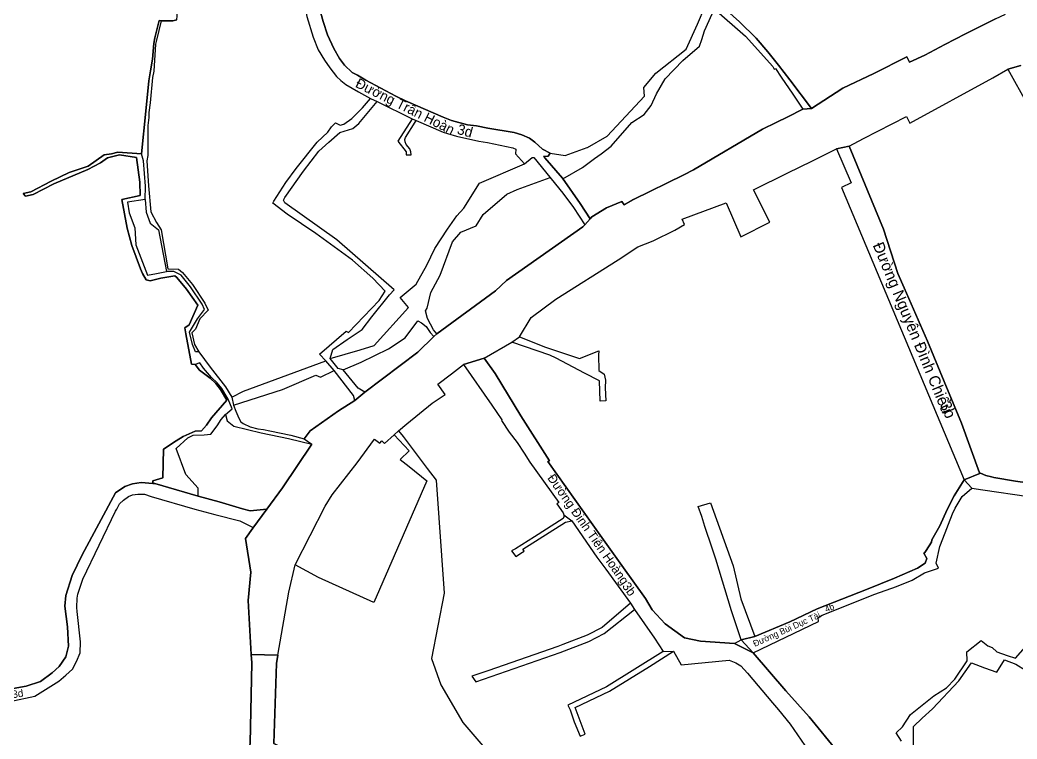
# Model space of a CAD drawing. Extents: x 548434 to 553028, y 1835329 to 1842282.
# Drawn here: x 550844.9 to 551309.1, y 1838550.8 to 1838885.6 of the extents above; entities that cross this region are included whole.
import ezdxf

# ---------------------------------------------------------------- set-up
doc = ezdxf.new("R2010")
doc.units = 0
for name, color, linetype in [('Level 2', 7, 'Continuous'), ('Level 27', 7, 'Continuous'), ('Level 30', 7, 'Continuous'), ('Level 31', 7, 'Continuous'), ('Level 4', 7, 'Continuous'), ('Level 5', 7, 'Continuous')]:
    doc.layers.add(name, color=color, linetype=linetype)

msp = doc.modelspace()

# ---------------------------------------------------------------- linework, layer by layer
at = {"layer": 'Level 2'}
for p, q in [((551187.59, 1838877.08), (551179.9, 1838884.71)), ((550993.6, 1838867.67), (550991, 1838872.22)), ((550995.98, 1838864.5), (550993.6, 1838867.67)), ((551203.28, 1838857.6), (551198.01, 1838864.54)), ((551310.81, 1838864.32), (551304.89, 1838862.6)), ((551213.44, 1838844.39), (551203.28, 1838857.6)), ((551024.32, 1838847.88), (551019.94, 1838850.08)), ((551209.429, 1838844.0352), (551213.44, 1838844.39)), ((551091.68, 1838823.6), (551088.14, 1838825.45)), ((551230.94, 1838826.8), (551225.04, 1838825.62)), ((551246.91, 1838788.22), (551230.94, 1838826.8)), ((551227.37, 1838807.61), (551284.53, 1838671.39)), ((551107.8614, 1838790.2117), (551110.3521, 1838793.0109)), ((551267.35, 1838736.02), (551256.58, 1838760.91)), ((551061.06, 1838728.11), (551051.45, 1838725.08)), ((551051.45, 1838725.08), (551064.59, 1838706.22)), ((551091.42, 1838680.34), (551078.12, 1838701.22)), ((551090.72, 1838680.03), (551091.42, 1838680.34)), ((551115.75, 1838644.65), (551090.72, 1838680.03)), ((550897.33, 1838669.64), (550893.76, 1838668.42)), ((550959.799, 1838657.7827), (550952.09, 1838657.04)), ((550953.3532, 1838648.9585), (550959.799, 1838657.7827)), ((551097.81, 1838656.14), (551098.07, 1838655.22)), ((551098.07, 1838655.22), (551101.85, 1838652.44)), ((551101.85, 1838652.44), (551113.47, 1838635.46)), ((551125.12, 1838631.59), (551115.75, 1838644.65)), ((551136.05, 1838616.2), (551125.12, 1838631.59)), ((551129.17, 1838614.02), (551130.98, 1838611.08)), ((551130.98, 1838611.08), (551140.32, 1838597.7)), ((550866.98, 1838602.95), (550867.54, 1838593.96)), ((551149.13, 1838591.69), (551152.69, 1838585.35)), ((550964.9386, 1838589.8692), (550952.5668, 1838590.1912)), ((551152.69, 1838585.35), (551175.09, 1838587.44)), ((551180.45, 1838584.87), (551183.66, 1838581.5))]:
    msp.add_line(p, q, dxfattribs=at)
for points in [[(551147.53, 1838932.02), (551152.47, 1838920.23), (551153.87, 1838914.23), (551154.3, 1838909.68), (551155.8, 1838906.83), (551158.62, 1838901.07), (551162.15, 1838895.48), (551163.85, 1838892), (551168.01, 1838890.85), (551182.63, 1838878), (551195.42, 1838863.82), (551195.97, 1838862.65), (551196.63, 1838862.95), (551199.26, 1838858.98), (551204.76, 1838850.97), (551209.37, 1838844.03), (551209.429, 1838844.0352)], [(551179.9, 1838884.71), (551169.47, 1838893.98), (551163.77, 1838899.43)], [(550985.98, 1838884.83), (550984.21, 1838891.48), (550983.44, 1838894.51)], [(551299.01, 1838886.11), (551285.12, 1838879.14), (551275.48, 1838874.1), (551266.22, 1838869.11), (551259.06, 1838865.85), (551257.8, 1838868.32), (551242.45, 1838860.68), (551228.05, 1838853.72), (551213.44, 1838844.39), (551209.429, 1838844.0352), (551209.37, 1838844.03), (551202.44, 1838840.47), (551196.99, 1838837.84), (551190.66, 1838834.67), (551158.45, 1838815.77), (551153.98, 1838813.52), (551130.49, 1838801.92), (551126.3049, 1838799.5562), (551126.17, 1838799.48), (551125.17, 1838800.99), (551117.98, 1838798.03), (551111.17, 1838793.93), (551110.3521, 1838793.0109), (551107.8614, 1838790.2117), (551106.97, 1838789.21), (551071.38, 1838764.18), (551066.3, 1838759.43), (551039, 1838739.41), (551037.51, 1838738.16), (551030.11, 1838730.92), (551005.47, 1838712.31), (551000.77, 1838708.39), (550993.15, 1838703.56), (550979.93, 1838694.3), (550977.16, 1838690.49), (550980.71, 1838688.14), (550967.09, 1838667.75), (550959.799, 1838657.7827), (550953.3532, 1838648.9585), (550949.87, 1838644.19), (550952.4, 1838628.41), (550951.06, 1838615.33), (550952.5668, 1838590.1912), (550964.9386, 1838589.8692), (550970.1, 1838619.22), (550973.03, 1838631.96), (550986.96, 1838659.17), (550990.27, 1838664.55), (551001.93, 1838679.33), (551010.01, 1838690.38), (551012.37, 1838688.58), (551013.31, 1838689.65), (551014.63, 1838688.45), (551019.1, 1838692.39), (551021.17, 1838694.23), (551025.05, 1838697.55), (551036.79, 1838707.11), (551042.85, 1838711.23), (551039.46, 1838716), (551045.75, 1838720.8), (551051.45, 1838725.08), (551061.06, 1838728.11), (551073.93, 1838735.55), (551077.39, 1838737.99), (551082.88, 1838747), (551094.38, 1838755.53), (551123.35, 1838773.94), (551132.56, 1838779.95), (551139.71, 1838782.74), (551149.79, 1838787.74), (551154.27, 1838790.36), (551153.2, 1838792.8), (551173.73, 1838800.41)], [(550978.39, 1838887.18), (550981.45, 1838877.46), (550983.75, 1838871.71), (550986.63, 1838866.82), (550989.15, 1838863.19), (550992.19, 1838859.16), (550994.28, 1838857.34), (550996.63, 1838855.5), (551002.5, 1838852.04), (551008.09, 1838849.04), (551011.1483, 1838847.5361), (551027.51, 1838839.49), (551029.38, 1838838.76), (551041.95, 1838833.33), (551043.92, 1838832.64), (551048.19, 1838831.4), (551058.55, 1838829.16), (551062.59, 1838828.53), (551074.36, 1838825.99), (551075.81, 1838825.39), (551075.62, 1838823.15), (551079.83, 1838818.64), (551083.32, 1838821.5), (551084.0704, 1838821.5671), (551097.62, 1838804.97), (551102.64, 1838798.21), (551107.8614, 1838790.2117)], [(550991, 1838872.22), (550988.03, 1838878.64), (550985.98, 1838884.83)], [(551198.01, 1838864.54), (551193.06, 1838870.78), (551187.59, 1838877.08)], [(551019.94, 1838850.08), (551005.89, 1838857.48), (551001.99, 1838859.77), (550999.52, 1838861.07), (550995.98, 1838864.5)], [(551173.73, 1838800.41), (551180.45, 1838784.64), (551194.03, 1838791.45), (551186.41, 1838806.53), (551202.4, 1838814.38), (551213.61, 1838819.81), (551225.04, 1838825.62), (551230.94, 1838826.8), (551237.61, 1838830.3), (551257.7, 1838840.63), (551259.21, 1838837.51), (551297.87, 1838858.55), (551304.89, 1838862.6), (551310.81, 1838864.32)], [(551304.89, 1838862.6), (551314.05, 1838846.2), (551335.17, 1838802.86)], [(551045.78, 1838838.78), (551041.84, 1838840.24), (551024.32, 1838847.88)], [(551057.46, 1838836.18), (551053.29, 1838836.73), (551045.78, 1838838.78)], [(551074.92, 1838833.12), (551062.63, 1838835.16), (551057.46, 1838836.18)], [(551082.03, 1838830.47), (551078.61, 1838832.01), (551074.92, 1838833.12)], [(551088.14, 1838825.45), (551084.56, 1838828.63), (551082.03, 1838830.47)], [(551110.3521, 1838793.0109), (551105.67, 1838800.15), (551097.43, 1838811.9), (551089.3, 1838821.38), (551088.6889, 1838821.9803), (551090.81, 1838822.17), (551091.68, 1838823.6)], [(551225.04, 1838825.62), (551231.8, 1838809.78), (551227.37, 1838807.61)], [(551256.58, 1838760.91), (551253.55, 1838767.52), (551246.91, 1838788.22)], [(551284.53, 1838671.39), (551292.0842, 1838674.517), (551291.59, 1838674.73), (551283.29, 1838697.83), (551275.12, 1838717.2), (551267.35, 1838736.02)], [(551078.12, 1838701.22), (551066.05, 1838720.89), (551061.06, 1838728.11)], [(551064.59, 1838706.22), (551069.29, 1838699.34), (551069.06, 1838699.11)], [(551069.06, 1838699.11), (551072.59, 1838693.65), (551076.3, 1838688.91), (551079.58, 1838683.9), (551082.29, 1838679.67), (551095.77, 1838660.94)], [(550906.6624, 1838669.8293), (550901.26, 1838670.18), (550897.33, 1838669.64)], [(550927.9, 1838663.91), (550907.73, 1838669.76), (550906.6624, 1838669.8293)], [(550840.11, 1838568.33), (550851.82, 1838570.78), (550862.93, 1838577.7), (550866.2, 1838580.49), (550869.3, 1838583.35), (550871.23, 1838586.91), (550872.83, 1838590.99), (550873.01, 1838596), (550871.44, 1838610.22), (550871.34, 1838611.96), (550871.45, 1838616.31), (550871.75, 1838618.2), (550874.11, 1838625.25), (550889.27, 1838656.95), (550890.01, 1838657.83), (550891.19, 1838660.29), (550893, 1838662.07), (550895.43, 1838663.77), (550897.21, 1838664.44), (550899.82, 1838664.84), (550902.83, 1838664.72), (550905.9974, 1838663.6642), (550926.2221, 1838657.8538), (550935.56, 1838655.25), (550947.16, 1838652.39), (550953.08, 1838649.42), (550953.3532, 1838648.9585)], [(550893.76, 1838668.42), (550889.38, 1838665.38), (550873.79, 1838636.62), (550869.15, 1838626.9)], [(550952.09, 1838657.04), (550948.49, 1838657.91), (550937.58, 1838661.21), (550927.9, 1838663.91)], [(551095.77, 1838660.94), (551094.84, 1838660.29), (551097.81, 1838656.14)], [(551113.47, 1838635.46), (551117.7, 1838629.95), (551129.17, 1838614.02)], [(550869.15, 1838626.9), (550866.17, 1838617.55), (550865.83, 1838612.66), (550866.98, 1838602.95)], [(551177.58, 1838595.25), (551161.65, 1838596.34), (551154.31, 1838597.85), (551145.23, 1838604.49), (551139.27, 1838610.99), (551136.05, 1838616.2)], [(551140.32, 1838597.7), (551144.3, 1838591.47), (551149.13, 1838591.69)], [(551212.25, 1838561.2), (551201.52, 1838573.3), (551186.26, 1838590.95), (551177.58, 1838595.25)], [(550867.54, 1838593.96), (550866.17, 1838588.99), (550863.15, 1838584.5), (550859.8, 1838581.62), (550854.41, 1838577.57), (550847.77, 1838575.37), (550827.71, 1838571.81)], [(550836.48, 1838376.64), (550861.02, 1838382.86), (550863.12, 1838383.31), (550871.99, 1838386.25), (550883.97, 1838393.01), (550886.19, 1838394.83), (550900.4, 1838405.21), (550919.75, 1838430.16), (550928.45, 1838440.34), (550946.08, 1838461.99), (550963.11, 1838505.86), (550964.3, 1838522.93), (550968.49, 1838545.91), (550963.11, 1838548.72), (550964.26, 1838586.01), (550964.9386, 1838589.8692)], [(550952.5668, 1838590.1912), (550952.8, 1838586.3), (550952.1, 1838548.93), (550950.14, 1838534.81), (550945.37, 1838506.08), (550931.74, 1838479.43), (550931.31, 1838477.52), (550906.4, 1838443.56), (550890.47, 1838424.54), (550876.59, 1838412.74), (550860.29, 1838402.85), (550836.61, 1838395.34)], [(551175.09, 1838587.44), (551178.14, 1838586.34), (551180.45, 1838584.87)], [(551183.66, 1838581.5), (551195.24, 1838567.64), (551198.07, 1838564.32)], [(551198.07, 1838564.32), (551203.55, 1838557.76), (551210.31, 1838547.8), (551214.32, 1838542.23), (551214.84, 1838542.74), (551219.86, 1838536.4)], [(551248.64, 1838515.93), (551238.26, 1838530.96), (551229.96, 1838540.01), (551225.57, 1838545), (551212.25, 1838561.2)]]:
    msp.add_lwpolyline(points, dxfattribs=at)
at = {"layer": 'Level 27'}
for p, q in [((551313.92, 1838670.14), (551308.37, 1838670.87)), ((551273.22, 1838640.44), (551274.51, 1838644.06)), ((551238.96, 1838620.42), (551216, 1838611.36)), ((551218.4, 1838608.39), (551242.84, 1838618.28)), ((551186.26, 1838590.95), (551216.7, 1838605.58)), ((551216.49, 1838607.4), (551218.4, 1838608.39)), ((551216.7, 1838605.58), (551216.49, 1838607.4))]:
    msp.add_line(p, q, dxfattribs=at)
for points in [[(551294.56, 1838673.45), (551292.0842, 1838674.517), (551284.53, 1838671.39), (551288.04, 1838667.59)], [(551288.04, 1838667.59), (551284.53, 1838671.39), (551279.77, 1838663.95)], [(551308.37, 1838670.87), (551298.27, 1838672.57), (551297.15, 1838672.78), (551294.56, 1838673.45)], [(551274.51, 1838644.06), (551278.99, 1838655.64), (551280.28, 1838658.28), (551283.53, 1838663.63), (551288.04, 1838667.59)], [(551288.04, 1838667.59), (551293.13, 1838666.79), (551314.44, 1838663.64), (551321.55, 1838662.5)], [(551279.77, 1838663.95), (551276.62, 1838657.7), (551273.21, 1838649.99), (551269.37, 1838643.55), (551269.33, 1838642.5)], [(551269.33, 1838642.5), (551266.87, 1838638.6), (551266.56, 1838638.02)], [(551266.56, 1838638.02), (551266.13, 1838637.65), (551265.64, 1838637.31), (551267.06, 1838634.86), (551266.28, 1838632.66), (551262.73, 1838630.4)], [(551272.55, 1838630.27), (551271.44, 1838632.74), (551273.22, 1838640.44)], [(551262.73, 1838630.4), (551252.01, 1838625.73), (551238.96, 1838620.42)], [(551260.29, 1838624.77), (551266.09, 1838628.24), (551272.55, 1838630.27)], [(551242.84, 1838618.28), (551252.98, 1838621.81), (551260.29, 1838624.77)], [(551216, 1838611.36), (551203.32, 1838605.43), (551187.08, 1838598.6), (551180.59, 1838596.96), (551186.26, 1838590.95)]]:
    msp.add_lwpolyline(points, dxfattribs=at)
at = {"layer": 'Level 30'}
for p, q in [((551304.89, 1838862.6), (551310.81, 1838864.32)), ((551008.09, 1838849.04), (551011.1483, 1838847.5361)), ((551011.1483, 1838847.5361), (551027.51, 1838839.49)), ((551209.37, 1838844.03), (551213.44, 1838844.39)), ((551027.51, 1838839.49), (551029.38, 1838838.76)), ((551225.04, 1838825.62), (551230.94, 1838826.8)), ((551107.8614, 1838790.2117), (551110.3521, 1838793.0109)), ((551061.06, 1838728.11), (551073.93, 1838735.55)), ((551073.93, 1838735.55), (551077.39, 1838737.99)), ((551051.45, 1838725.08), (551061.06, 1838728.11)), ((551000.77, 1838708.39), (551005.47, 1838712.31)), ((551019.1, 1838692.39), (551021.17, 1838694.23)), ((550977.16, 1838690.49), (550980.71, 1838688.14)), ((551284.53, 1838671.39), (551292.0842, 1838674.517)), ((551284.53, 1838671.39), (551288.04, 1838667.59)), ((550953.3532, 1838648.9585), (550959.799, 1838657.7827)), ((551098.07, 1838655.22), (551101.85, 1838652.44)), ((551129.17, 1838614.02), (551130.98, 1838611.08)), ((551177.58, 1838595.25), (551180.59, 1838596.96)), ((551177.58, 1838595.25), (551186.26, 1838590.95)), ((551180.59, 1838596.96), (551187.08, 1838598.6)), ((551180.59, 1838596.96), (551186.26, 1838590.95)), ((551144.3, 1838591.47), (551149.13, 1838591.69)), ((550952.5668, 1838590.1912), (550964.9386, 1838589.8692))]:
    msp.add_line(p, q, dxfattribs=at)
for points in [[(551158.88, 1838913.23), (551158.52, 1838908.87), (551159.84, 1838906.17), (551162.64, 1838901.71), (551163.77, 1838899.43), (551169.47, 1838893.98), (551179.9, 1838884.71), (551187.59, 1838877.08), (551193.06, 1838870.78), (551198.01, 1838864.54), (551203.28, 1838857.6), (551213.44, 1838844.39)], [(550910.61, 1838885.1), (550916.11, 1838885.13), (550917.84, 1838885.65), (550919.67, 1838906.23)], [(550976.86, 1838894.91), (550978.39, 1838887.18), (550981.45, 1838877.46), (550983.75, 1838871.71), (550986.63, 1838866.82), (550989.15, 1838863.19), (550992.19, 1838859.16), (550994.28, 1838857.34), (550996.63, 1838855.5), (551002.5, 1838852.04), (551008.09, 1838849.04)], [(550984.21, 1838891.48), (550985.98, 1838884.83), (550988.03, 1838878.64), (550991, 1838872.22), (550993.6, 1838867.67), (550995.98, 1838864.5), (550999.52, 1838861.07), (551001.99, 1838859.77), (551005.89, 1838857.48), (551019.94, 1838850.08), (551024.32, 1838847.88), (551041.84, 1838840.24), (551045.78, 1838838.78), (551053.29, 1838836.73), (551057.46, 1838836.18), (551062.63, 1838835.16), (551074.92, 1838833.12), (551078.61, 1838832.01), (551082.03, 1838830.47), (551084.56, 1838828.63), (551088.14, 1838825.45), (551091.68, 1838823.6), (551090.81, 1838822.17), (551088.6889, 1838821.9803), (551089.3, 1838821.38), (551097.43, 1838811.9), (551105.67, 1838800.15), (551110.3521, 1838793.0109)], [(551168.01, 1838890.85), (551182.63, 1838878), (551195.42, 1838863.82), (551195.97, 1838862.65), (551196.63, 1838862.95), (551199.26, 1838858.98), (551204.76, 1838850.97), (551209.37, 1838844.03)], [(551213.44, 1838844.39), (551228.05, 1838853.72), (551242.45, 1838860.68), (551257.8, 1838868.32), (551259.06, 1838865.85), (551266.22, 1838869.11), (551275.48, 1838874.1), (551285.12, 1838879.14), (551299.01, 1838886.11), (551303.73, 1838888.24)], [(550917.84, 1838885.65), (550916.11, 1838885.13), (550910.61, 1838885.1), (550909.65, 1838885.31), (550907.61, 1838877.16), (550907.19, 1838874.65), (550906.53, 1838867.35), (550905.71, 1838861.92), (550904.79, 1838857.16), (550903.51, 1838843.1), (550901.47, 1838823.28), (550890.51, 1838823.95), (550887.41, 1838823.22), (550884.01, 1838822.79), (550876.58, 1838817.53), (550867.78, 1838814.51), (550859.47, 1838810.52), (550849.94, 1838805.6), (550846.33, 1838804.69), (550847.46, 1838803.46), (550851.07, 1838804.36), (550860.6, 1838809.29), (550876.53, 1838815.94), (550882.29, 1838819.09), (550885.69, 1838821.32), (550891.17, 1838822.7), (550899.17, 1838821.57), (550900.74, 1838810.07), (550900.81, 1838803.82), (550892.29, 1838802.01), (550894.83, 1838788.64), (550896.95, 1838780.53), (550901.05, 1838769.75), (550901.99, 1838767.59), (550903.59, 1838764.64), (550905.53, 1838764.06), (550910.45, 1838765.4), (550916.98, 1838766.48), (550917.97, 1838765.64), (550922.37, 1838760.18), (550927.63, 1838752.71), (550923.57, 1838743.61), (550921.59, 1838742.17)], [(550901.47, 1838823.28), (550903.51, 1838843.1), (550904.79, 1838857.16), (550905.71, 1838861.92), (550906.53, 1838867.35), (550907.19, 1838874.65), (550907.61, 1838877.16), (550909.65, 1838885.31), (550910.61, 1838885.1)], [(550910.61, 1838885.1), (550908.49, 1838876.16), (550907.95, 1838874.27), (550907.22, 1838861.73), (550906.65, 1838858.71), (550905.44, 1838846.95), (550904.87, 1838842.45), (550904.84, 1838840.19), (550904.34, 1838836.43), (550904.37, 1838822.41), (550903.9, 1838820.01), (550904.65, 1838808.4), (550905.86, 1838796.18), (550908.41, 1838791.21), (550910.61, 1838787.9), (550913.71, 1838769.62), (550918.65, 1838769.57), (550920.56, 1838767.98), (550925.27, 1838762.32), (550930.95, 1838753.74), (550932.51, 1838750.5), (550928.59, 1838746.34), (550926.57, 1838741.65), (550924.84, 1838739.91), (550926.14, 1838734.51), (550928.11, 1838730.97)], [(551230.94, 1838826.8), (551237.61, 1838830.3), (551257.7, 1838840.63), (551259.21, 1838837.51), (551297.87, 1838858.55), (551304.89, 1838862.6)], [(551304.89, 1838862.6), (551314.05, 1838846.2), (551335.17, 1838802.86), (551340.04, 1838792.17), (551350.61, 1838773.1)], [(551000.77, 1838708.39), (551000.0884, 1838710.7355), (550991.13, 1838722.34), (550987.32, 1838726.86), (550984.26, 1838729.92), (550996.68, 1838740.72), (550997.89, 1838740.08), (551012.1, 1838754.97), (551014.91, 1838759.31), (551009.2, 1838765.34), (550999.72, 1838773.75), (550982.67, 1838786.15), (550969.31, 1838795.2), (550962.55, 1838800.33), (550963.12, 1838801.26), (550968.65, 1838809.81), (550973.41, 1838816.42), (550983.25, 1838828.66), (550988.16, 1838833.33), (550989.96, 1838835.79), (550991.79, 1838837.58), (550993.92, 1838836.51), (550995.71, 1838836.97), (550999.46, 1838839.62), (551004.37, 1838844.6), (551008.09, 1838849.04)], [(551005.47, 1838712.31), (551002.32, 1838714.06), (550995.32, 1838722.61), (550993.01, 1838723.22), (550989.32, 1838727.9), (550990.51, 1838732.17), (550997.17, 1838736.85), (551004.22, 1838741.48), (551008.65, 1838747.37), (551016.99, 1838757.6), (551019.03, 1838759.87), (550992.43, 1838783.25), (550968.12, 1838800.45), (550967.53, 1838801.59), (550968.24, 1838802.92), (550976.89, 1838815.16), (550984.05, 1838824.51), (550988.63, 1838828.71), (550993.85, 1838833.15), (550999.82, 1838834.95), (551002.6, 1838837.38), (551011.1483, 1838847.5361)], [(551110.3521, 1838793.0109), (551111.17, 1838793.93), (551117.98, 1838798.03), (551125.17, 1838800.99), (551126.17, 1838799.48), (551130.49, 1838801.92), (551153.98, 1838813.52), (551158.45, 1838815.77), (551190.66, 1838834.67), (551196.99, 1838837.84), (551202.44, 1838840.47), (551209.37, 1838844.03)], [(551027.51, 1838839.49), (551020.79, 1838829.05), (551024.75, 1838824.16), (551024.66, 1838822.76), (551026.98, 1838822.76), (551026.88, 1838824.2), (551026.39, 1838825.51), (551024.71, 1838827.61), (551024.18, 1838828.77), (551024.08, 1838829.85), (551024.4, 1838830.81), (551028.93, 1838838.01), (551029.38, 1838838.76)], [(551029.38, 1838838.76), (551041.95, 1838833.33), (551043.92, 1838832.64), (551048.19, 1838831.4), (551058.55, 1838829.16), (551062.59, 1838828.53), (551074.36, 1838825.99), (551075.81, 1838825.39), (551075.62, 1838823.15), (551079.83, 1838818.64), (551083.32, 1838821.5), (551084.0704, 1838821.5671), (551097.62, 1838804.97), (551102.64, 1838798.21), (551107.8614, 1838790.2117)], [(550926.41, 1838725.21), (550924.7, 1838725.35), (550922.14, 1838739.49), (550921.59, 1838742.17), (550923.57, 1838743.61), (550927.63, 1838752.71), (550922.37, 1838760.18), (550917.97, 1838765.64), (550916.98, 1838766.48), (550910.45, 1838765.4), (550905.53, 1838764.06), (550903.59, 1838764.64), (550901.99, 1838767.59), (550901.05, 1838769.75), (550896.95, 1838780.53), (550894.83, 1838788.64), (550892.29, 1838802.01), (550900.81, 1838803.82), (550900.74, 1838810.07), (550899.17, 1838821.57), (550891.17, 1838822.7), (550885.69, 1838821.32), (550882.29, 1838819.09), (550876.53, 1838815.94), (550860.6, 1838809.29), (550851.07, 1838804.36), (550847.46, 1838803.46), (550846.33, 1838804.69), (550849.94, 1838805.6), (550859.47, 1838810.52), (550867.78, 1838814.51), (550876.58, 1838817.53), (550884.01, 1838822.79), (550887.41, 1838823.22), (550890.51, 1838823.95), (550901.47, 1838823.28)], [(550903.13, 1838802), (550903.29, 1838808.22), (550902.39, 1838820.03), (550901.47, 1838823.28)], [(551077.39, 1838737.99), (551082.88, 1838747), (551094.38, 1838755.53), (551123.35, 1838773.94), (551132.56, 1838779.95), (551139.71, 1838782.74), (551149.79, 1838787.74), (551154.27, 1838790.36), (551153.2, 1838792.8), (551173.73, 1838800.41), (551180.45, 1838784.64), (551194.03, 1838791.45), (551186.41, 1838806.53), (551202.4, 1838814.38), (551213.61, 1838819.81), (551225.04, 1838825.62)], [(551225.04, 1838825.62), (551231.8, 1838809.78), (551227.37, 1838807.61), (551284.53, 1838671.39)], [(551230.94, 1838826.8), (551246.91, 1838788.22), (551253.55, 1838767.52), (551256.58, 1838760.91), (551267.35, 1838736.02), (551275.12, 1838717.2), (551283.29, 1838697.83), (551291.59, 1838674.73), (551292.0842, 1838674.517)], [(550903.13, 1838802), (550894.96, 1838800.71), (550895.75, 1838795.78), (550898.42, 1838788.75), (550898.79, 1838780.81), (550904.32, 1838766.76), (550908.51, 1838767.45), (550913.14, 1838768.52)], [(550903.13, 1838802), (550903.56, 1838796.14), (550905.55, 1838790.91), (550909.39, 1838787.84), (550913.14, 1838768.52)], [(551005.47, 1838712.31), (551030.11, 1838730.92), (551037.51, 1838738.16), (551039, 1838739.41), (551066.3, 1838759.43), (551071.38, 1838764.18), (551106.97, 1838789.21), (551107.8614, 1838790.2117)], [(550928.11, 1838730.97), (550926.63, 1838730.99), (550925.23, 1838734.39), (550923.81, 1838740.18), (550927.57, 1838746.34), (550930.8, 1838750.81), (550929.75, 1838753.19), (550924.24, 1838761.35), (550919.93, 1838766.68), (550916.56, 1838768.39), (550913.14, 1838768.52)], [(550921.59, 1838742.17), (550922.14, 1838739.49), (550924.7, 1838725.35), (550926.41, 1838725.21), (550928.45, 1838722.56), (550933.48, 1838718.81), (550936.07, 1838716.23), (550938.29, 1838713.54), (550941.17, 1838708.6), (550934.09, 1838700.28), (550931.7, 1838696.95), (550929.36, 1838694.28), (550926.38, 1838694.16), (550920.82, 1838691.59), (550917.59, 1838689.68), (550911.76, 1838685.72), (550911.38, 1838672.45), (550906.78, 1838670.92), (550906.6624, 1838669.8293), (550901.26, 1838670.18), (550897.33, 1838669.64), (550893.76, 1838668.42), (550889.38, 1838665.38), (550873.79, 1838636.62), (550869.15, 1838626.9), (550866.17, 1838617.55), (550865.83, 1838612.66), (550866.98, 1838602.95), (550867.54, 1838593.96), (550866.17, 1838588.99), (550863.15, 1838584.5), (550859.8, 1838581.62), (550854.41, 1838577.57), (550847.77, 1838575.37), (550827.71, 1838571.81)], [(551077.39, 1838737.99), (551089.55, 1838733.27), (551105.44, 1838727.98), (551114.38, 1838731.46), (551114.18, 1838729.49), (551114.45, 1838722.39), (551116.89, 1838720.67), (551117.45, 1838717.87), (551117.32, 1838714.34), (551117.72, 1838708.17), (551114.94, 1838708.13), (551114.72, 1838717.51), (551107.68, 1838721.1), (551094.58, 1838728.09), (551091.6, 1838729.47), (551073.93, 1838735.55)], [(550928.11, 1838730.97), (550933.35, 1838723.89), (550940.56, 1838714.73), (550943.47, 1838709.92), (550944.3, 1838706.24), (550945.35, 1838703.35), (550946.7, 1838700.13), (550947.77, 1838698.53), (550948.8, 1838697.69), (550952.11, 1838696.07), (550955.65, 1838695.14), (550958.29, 1838694.86), (550961.21, 1838694.29), (550970.99, 1838692.21), (550970.99, 1838692.25), (550977.16, 1838690.49)], [(550906.6624, 1838669.8293), (550906.78, 1838670.92), (550911.38, 1838672.45), (550911.76, 1838685.72), (550917.59, 1838689.68), (550920.82, 1838691.59), (550926.38, 1838694.16), (550929.36, 1838694.28), (550931.7, 1838696.95), (550934.09, 1838700.28), (550941.17, 1838708.6), (550938.29, 1838713.54), (550936.07, 1838716.23), (550933.48, 1838718.81), (550928.45, 1838722.56), (550926.41, 1838725.21)], [(550940.5, 1838701.8), (550943.74, 1838704.56), (550941.76, 1838709.01), (550938.88, 1838713.95), (550936.73, 1838716.62), (550933.98, 1838719.17), (550930.37, 1838723.45), (550928.56, 1838725.9), (550926.41, 1838725.21)], [(551021.17, 1838694.23), (551025.05, 1838697.55), (551036.79, 1838707.11), (551042.85, 1838711.23), (551039.46, 1838716), (551045.75, 1838720.8), (551051.45, 1838725.08)], [(551051.45, 1838725.08), (551064.59, 1838706.22), (551069.29, 1838699.34), (551069.06, 1838699.11), (551072.59, 1838693.65), (551076.3, 1838688.91), (551079.58, 1838683.9), (551082.29, 1838679.67), (551095.77, 1838660.94), (551094.84, 1838660.29), (551097.81, 1838656.14), (551098.07, 1838655.22)], [(551061.06, 1838728.11), (551066.05, 1838720.89), (551078.12, 1838701.22), (551091.42, 1838680.34), (551090.72, 1838680.03), (551115.75, 1838644.65), (551125.12, 1838631.59), (551136.05, 1838616.2), (551139.27, 1838610.99), (551145.23, 1838604.49), (551154.31, 1838597.85), (551161.65, 1838596.34), (551177.58, 1838595.25)], [(550977.16, 1838690.49), (550979.93, 1838694.3), (550993.15, 1838703.56), (551000.77, 1838708.39)], [(550927.9, 1838663.91), (550927.83, 1838667.52), (550922.04, 1838673.87), (550917.57, 1838686.01), (550923.08, 1838691.08), (550925.54, 1838692.27), (550930.61, 1838692.41), (550933.7, 1838692.68), (550936.76, 1838696.56), (550938.5, 1838699.56), (550940.5, 1838701.8)], [(550940.5, 1838701.8), (550941.39, 1838698.85), (550944.42, 1838696.49), (550957.24, 1838693.4), (550969.88, 1838690.63), (550980.71, 1838688.14)], [(551021.17, 1838694.23), (551023.22, 1838691.65), (551034.49, 1838676.66), (551038.68, 1838671.26), (551042.38, 1838618.73), (551036.55, 1838588.24), (551040.76, 1838576.09), (551051.11, 1838558.48), (551061.35, 1838546.48)], [(550959.799, 1838657.7827), (550967.09, 1838667.75), (550980.71, 1838688.14)], [(551019.1, 1838692.39), (551026.11, 1838684.89), (551021.87, 1838680.98), (551026.01, 1838677.74), (551034.25, 1838671.03), (551009.65, 1838614.39), (550983.89, 1838625.95), (550973.03, 1838631.96)], [(550973.03, 1838631.96), (550986.96, 1838659.17), (550990.27, 1838664.55), (551001.93, 1838679.33), (551010.01, 1838690.38), (551012.37, 1838688.58), (551013.31, 1838689.65), (551014.63, 1838688.45), (551019.1, 1838692.39)], [(551292.0842, 1838674.517), (551294.56, 1838673.45), (551297.15, 1838672.78), (551298.27, 1838672.57), (551308.37, 1838670.87), (551313.92, 1838670.14), (551322.38, 1838669.72), (551325.86, 1838668.65)], [(550827.71, 1838571.81), (550847.77, 1838575.37), (550854.41, 1838577.57), (550859.8, 1838581.62), (550863.15, 1838584.5), (550866.17, 1838588.99), (550867.54, 1838593.96), (550866.98, 1838602.95), (550865.83, 1838612.66), (550866.17, 1838617.55), (550869.15, 1838626.9), (550873.79, 1838636.62), (550889.38, 1838665.38), (550893.76, 1838668.42), (550897.33, 1838669.64), (550901.26, 1838670.18), (550906.6624, 1838669.8293)], [(550906.6624, 1838669.8293), (550907.73, 1838669.76), (550927.9, 1838663.91)], [(551187.08, 1838598.6), (551203.32, 1838605.43), (551216, 1838611.36), (551238.96, 1838620.42), (551252.01, 1838625.73), (551262.73, 1838630.4), (551266.28, 1838632.66), (551267.06, 1838634.86), (551265.64, 1838637.31), (551266.13, 1838637.65), (551266.56, 1838638.02), (551266.87, 1838638.6), (551269.33, 1838642.5), (551269.37, 1838643.55), (551273.21, 1838649.99), (551276.62, 1838657.7), (551279.77, 1838663.95), (551284.53, 1838671.39)], [(550840.11, 1838568.33), (550851.82, 1838570.78), (550862.93, 1838577.7), (550866.2, 1838580.49), (550869.3, 1838583.35), (550871.23, 1838586.91), (550872.83, 1838590.99), (550873.01, 1838596), (550871.44, 1838610.22), (550871.34, 1838611.96), (550871.45, 1838616.31), (550871.75, 1838618.2), (550874.11, 1838625.25), (550889.27, 1838656.95), (550890.01, 1838657.83), (550891.19, 1838660.29), (550893, 1838662.07), (550895.43, 1838663.77), (550897.21, 1838664.44), (550899.82, 1838664.84), (550902.83, 1838664.72), (550905.9974, 1838663.6642), (550926.2221, 1838657.8538), (550935.56, 1838655.25), (550947.16, 1838652.39), (550953.08, 1838649.42), (550953.3532, 1838648.9585)], [(551186.26, 1838590.95), (551216.7, 1838605.58), (551216.49, 1838607.4), (551218.4, 1838608.39), (551242.84, 1838618.28), (551252.98, 1838621.81), (551260.29, 1838624.77), (551266.09, 1838628.24), (551272.55, 1838630.27), (551271.44, 1838632.74), (551273.22, 1838640.44), (551274.51, 1838644.06), (551278.99, 1838655.64), (551280.28, 1838658.28), (551283.53, 1838663.63), (551288.04, 1838667.59)], [(551288.04, 1838667.59), (551293.13, 1838666.79), (551314.44, 1838663.64), (551321.55, 1838662.5), (551324.5, 1838661.41), (551326.83, 1838660.32), (551328.97, 1838658.32), (551333.64, 1838653.62), (551334.99, 1838654.2), (551335.45, 1838653.72), (551339.2, 1838647.86), (551343.64, 1838638.23)], [(550927.9, 1838663.91), (550937.58, 1838661.21), (550948.49, 1838657.91), (550952.09, 1838657.04), (550959.799, 1838657.7827)], [(551180.59, 1838596.96), (551176.17, 1838610.52), (551168.9, 1838634.51), (551167.11, 1838639.62), (551163.78, 1838649.69), (551162.29, 1838654.37), (551160.68, 1838658.97), (551166.36, 1838660.74), (551176.93, 1838631.44), (551180.43, 1838616), (551187.08, 1838598.6)], [(551098.07, 1838655.22), (551098.1, 1838654.28), (551097.78, 1838653.43), (551084.42, 1838644.9), (551075.65, 1838639.41), (551073.75, 1838638.33), (551075.75, 1838635.71), (551078.79, 1838637.77), (551079.6, 1838638.24), (551079.05, 1838639.15), (551098.8, 1838651.82), (551101.85, 1838652.44)], [(551101.85, 1838652.44), (551113.47, 1838635.46), (551117.7, 1838629.95), (551129.17, 1838614.02)], [(550952.5668, 1838590.1912), (550951.06, 1838615.33), (550952.4, 1838628.41), (550949.87, 1838644.19), (550953.3532, 1838648.9585)], [(551255.25, 1838549.87), (551252.8, 1838553.62), (551255.72, 1838556.51), (551259.54, 1838562.14), (551270.32, 1838570.9), (551276.23, 1838574.56), (551280.09, 1838578.73), (551285.89, 1838587.2), (551285.7, 1838591.42), (551292.46, 1838596.64), (551295.58, 1838594.17), (551297.58, 1838593.44), (551299.74, 1838591.44), (551304.49, 1838589.7), (551308.43, 1838588.48), (551318.78, 1838600.26), (551322.43, 1838603.37), (551326.71, 1838608.87), (551337.13, 1838621.44), (551334.13, 1838627.25), (551330.98, 1838631.35), (551343.64, 1838638.23)], [(550964.9386, 1838589.8692), (550970.1, 1838619.22), (550973.03, 1838631.96)], [(551129.17, 1838614.02), (551115.89, 1838602.76), (551108.97, 1838599.19), (551097.55, 1838594.81), (551095.37, 1838593.92), (551062.76, 1838582.47), (551055.24, 1838580), (551057.17, 1838577.37), (551096.44, 1838591.15), (551109.79, 1838596.24), (551116.86, 1838599.86), (551130.98, 1838611.08)], [(551130.98, 1838611.08), (551140.32, 1838597.7), (551144.3, 1838591.47)], [(551250.53, 1838512.97), (551270.68, 1838529.47), (551260.97, 1838545.55), (551260.83, 1838556.58), (551264.93, 1838560.58), (551269.74, 1838564.79), (551282.05, 1838577.82), (551287.85, 1838586.29), (551293.97, 1838583.99), (551299.72, 1838581.94), (551303.21, 1838587.7), (551308.49, 1838585.67), (551313.09, 1838582.83), (551322.25, 1838584.32), (551326.94, 1838599.89), (551353.09, 1838611.14)], [(551144.3, 1838591.47), (551118.03, 1838575.15), (551100.01, 1838566.62), (551101.03, 1838564.42), (551102.97, 1838558.86), (551105.75, 1838552.09), (551108.06, 1838553.04), (551103.3, 1838565.49), (551119.4, 1838573.07), (551137.91, 1838584.56), (551149.13, 1838591.69)], [(551149.13, 1838591.69), (551152.69, 1838585.35), (551175.09, 1838587.44), (551178.14, 1838586.34), (551180.45, 1838584.87), (551183.66, 1838581.5), (551195.24, 1838567.64), (551198.07, 1838564.32), (551203.55, 1838557.76), (551210.31, 1838547.8), (551214.32, 1838542.23), (551214.84, 1838542.74), (551219.86, 1838536.4), (551221.72, 1838537.79), (551231.3, 1838526.54), (551239.79, 1838516.4), (551243.02, 1838511.58)], [(551186.26, 1838590.95), (551201.52, 1838573.3), (551212.25, 1838561.2), (551225.57, 1838545), (551229.96, 1838540.01), (551238.26, 1838530.96), (551248.64, 1838515.93)], [(550836.61, 1838395.34), (550860.29, 1838402.85), (550876.59, 1838412.74), (550890.47, 1838424.54), (550906.4, 1838443.56), (550931.31, 1838477.52), (550931.74, 1838479.43), (550945.37, 1838506.08), (550950.14, 1838534.81), (550952.1, 1838548.93), (550952.8, 1838586.3), (550952.5668, 1838590.1912)], [(550964.9386, 1838589.8692), (550964.26, 1838586.01), (550963.11, 1838548.72), (550968.49, 1838545.91), (550964.3, 1838522.93), (550963.11, 1838505.86), (550946.08, 1838461.99), (550928.45, 1838440.34), (550919.75, 1838430.16), (550900.4, 1838405.21), (550886.19, 1838394.83)]]:
    msp.add_lwpolyline(points, dxfattribs=at)
at = {"layer": 'Level 31'}
for points in [[(551108.9881, 1838826.1494), (551109.16, 1838826.21), (551118.34, 1838831.38), (551135.62, 1838850.01), (551135.37, 1838854.05), (551140.96, 1838860.77), (551155.07, 1838871.9), (551160.39, 1838883.53), (551163.85, 1838892)], [(551112.322, 1838821.0295), (551115.4, 1838823.29), (551120.07, 1838826.85), (551129.72, 1838837.79), (551135.53, 1838841.6), (551138.72, 1838845.69), (551141.24, 1838851.23), (551145.3, 1838858.16), (551153.44, 1838866.62), (551161.27, 1838873.29), (551162.28, 1838876.51), (551163.66, 1838880.53), (551167.14, 1838888.39), (551168.01, 1838890.85)], [(551091.68, 1838823.6), (551098.64, 1838822.5), (551108.9881, 1838826.1494)], [(550989.32, 1838727.9), (551003.23, 1838732.04), (551009.74, 1838734.06), (551025.73, 1838751.75), (551021.95, 1838756.37), (551029.32, 1838762.56), (551034.35, 1838771.47), (551038.03, 1838779.09), (551043.97, 1838788.12), (551048.35, 1838794.42), (551051.52, 1838797.98), (551058.84, 1838809.54), (551079.83, 1838818.64)], [(551097.6012, 1838811.6558), (551106.74, 1838816.93), (551112.322, 1838821.0295)], [(551039, 1838739.41), (551037.37, 1838741.26), (551034.6, 1838746.49), (551033.61, 1838750.13), (551034.53, 1838751.36), (551036.11, 1838758.74), (551040.56, 1838766.8), (551046.28, 1838782.29), (551050.06, 1838786.79), (551057.25, 1838789.75), (551060.58, 1838794.98), (551071.61, 1838804.52), (551076.38, 1838806.56), (551091.6537, 1838812.2782)], [(550995.32, 1838722.61), (551003.73, 1838726.29), (551016.52, 1838732.48), (551024.26, 1838737.63), (551030.14, 1838745.49), (551031.82, 1838744.61), (551033.92, 1838742.86), (551035.88, 1838739.97), (551037.51, 1838738.16)], [(550943.47, 1838709.92), (550948.98, 1838712.72), (550987.32, 1838726.86)], [(550944.3, 1838706.24), (550967.06, 1838713.54), (550982.64, 1838720.18), (550984.79, 1838719.24), (550991.13, 1838722.34)]]:
    msp.add_lwpolyline(points, dxfattribs=at)

# ---------------------------------------------------------------- texts
at = {"layer": 'Level 4'}
for s, height, rotation, p in [('3d', 4.80226, 344.777347, (551048.045, 1838832.593)), ('3b', 5.24658, 293.886744, (551273.003, 1838706.659)), ('3b', 4.18098, 305.652108, (551125.049, 1838621.958)), ('4b', 2.93635, 22.138297, (551220.292, 1838609.724)), ('3d', 3.49135, 8.497192, (550841.521, 1838569.776))]:
    msp.add_text(s, height=height, rotation=rotation, dxfattribs=at).set_placement(p)
at = {"layer": 'Level 5'}
for s, height, rotation, p in [('Đường Trần Hoàn', 4.61907, 333.449047, (551000.644, 1838854.537)), ('Đường Nguyễn Đình Chiểu', 5.24658, 292.461278, (551241.834, 1838780.747)), ('Đường Đinh Tiên Hoàng', 4.18098, 305.013258, (551090.244, 1838672.291)), ('Đường Bùi Dục Tài', 2.936352, 24.025889, (551186.994, 1838593.68))]:
    msp.add_text(s, height=height, rotation=rotation, dxfattribs=at).set_placement(p)

doc.saveas('drawing.dxf')
